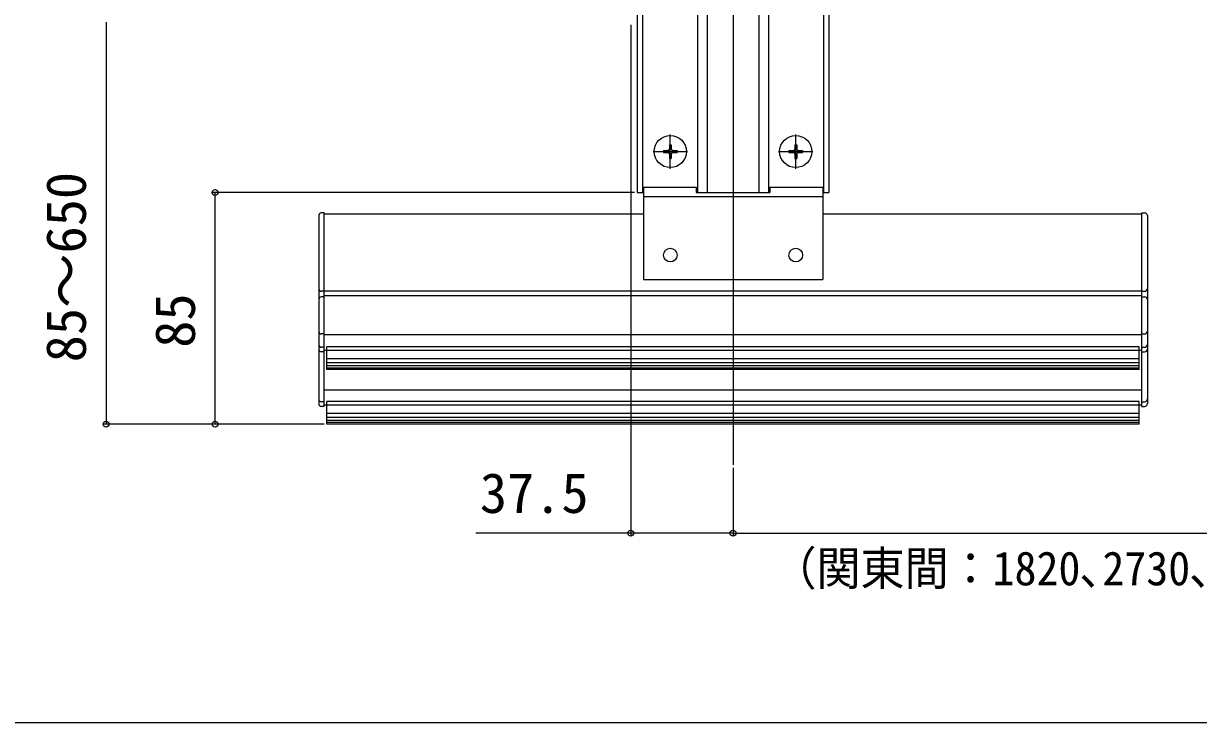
# Model space of a CAD drawing. Units: millimetres, scale not verified. Extents: x -875 to 875, y -1304 to 1296.
# Drawn here: x -548.8 to -117.7, y -1303.9 to -1047.4 of the extents above; entities that cross this region are included whole.
import ezdxf
from ezdxf.enums import TextEntityAlignment as Align

# ---------------------------------------------------------------- set-up
doc = ezdxf.new("R2010")
doc.units = ezdxf.units.MM
doc.header["$LTSCALE"] = 8
for name, color, linetype in [('0-4_YKK_12', 2, 'Continuous'), ('0-5_YKK_13', 4, 'Continuous'), ('0-6_YKK_D', 6, 'Continuous'), ('0-7_YKK_ZWAK', 7, 'Continuous')]:
    doc.layers.add(name, color=color, linetype=linetype)
doc.styles.add('ＭＳ ゴシック', font='')
doc.styles.get('ＭＳ ゴシック').set_extended_font_data('MS Gothic')

msp = doc.modelspace()

# ---------------------------------------------------------------- linework, layer by layer
at = {"layer": '0-4_YKK_12'}
for p, q in [((-288.5, -225.9), (-288.5, -1209.4)), ((-323.7, -1109.4), (-321.4, -1109.4)), ((-255.6, -1109.4), (-253.3, -1109.4)), ((-438.5, -1187.4), (-438.5, -1117.4)), ((-321.4, -1117.4), (-438.5, -1117.4)), ((-138.5, -1117.4), (-255.6, -1117.4)), ((-138.5, -1187.4), (-138.5, -1117.4)), ((-138.5, -1145.676), (-438.5, -1145.676)), ((-138.5, -1147.29), (-438.5, -1147.29)), ((-138.5, -1161.631), (-438.5, -1161.631)), ((-138.5, -1167.4), (-438.5, -1167.4)), ((-138.5, -1182), (-438.5, -1182)), ((-138.5, -1187.4), (-438.5, -1187.4))]:
    msp.add_line(p, q, dxfattribs=at)
for points in [[(-323.7, -822.9), (-323.7, -1046.9), (-323.7, -1109.4)], [(-321.7, -822.9), (-321.7, -1046.9), (-321.7, -1109.4)], [(-301.5, -822.9), (-301.5, -1046.9), (-301.5, -1109.4)], [(-298, -822.9), (-298, -1046.9), (-298, -1109.4)], [(-279, -822.9), (-279, -1046.9), (-279, -1109.4)], [(-275.5, -822.9), (-275.5, -1046.9), (-275.5, -1109.4)], [(-255.3, -822.9), (-255.3, -1046.9), (-255.3, -1109.4)], [(-253.3, -822.9), (-253.3, -1046.9), (-253.3, -1109.4)]]:
    msp.add_lwpolyline(points, dxfattribs=at)
at = {"layer": '0-5_YKK_13'}
for p, q in [((-311.5, -1100.7), (-311.5, -1088.1)), ((-311.5, -1099.4), (-311.5, -1089.4)), ((-288.5, -1087.898), (-288.5, -1145.864)), ((-265.5, -1100.7), (-265.5, -1088.1)), ((-265.5, -1099.4), (-265.5, -1089.4)), ((-317.8, -1094.4), (-305.2, -1094.4)), ((-316.5, -1094.4), (-306.5, -1094.4)), ((-314, -1094.05), (-314, -1094.75)), ((-314, -1094.05), (-312.35, -1094.05)), ((-314, -1094.75), (-312.35, -1094.75)), ((-311.85, -1091.9), (-311.15, -1091.9)), ((-311.85, -1091.9), (-311.85, -1093.55)), ((-311.15, -1091.9), (-311.15, -1093.55)), ((-310.65, -1094.05), (-309, -1094.05)), ((-310.65, -1094.75), (-309, -1094.75)), ((-309, -1094.05), (-309, -1094.75)), ((-271.8, -1094.4), (-259.2, -1094.4)), ((-270.5, -1094.4), (-260.5, -1094.4)), ((-268, -1094.05), (-268, -1094.75)), ((-268, -1094.05), (-266.35, -1094.05)), ((-268, -1094.75), (-266.35, -1094.75)), ((-265.85, -1091.9), (-265.15, -1091.9)), ((-265.85, -1091.9), (-265.85, -1093.55)), ((-265.15, -1091.9), (-265.15, -1093.55)), ((-264.65, -1094.05), (-263, -1094.05)), ((-264.65, -1094.75), (-263, -1094.75)), ((-263, -1094.05), (-263, -1094.75)), ((-311.85, -1095.25), (-311.85, -1096.9)), ((-311.85, -1096.9), (-311.15, -1096.9)), ((-311.15, -1095.25), (-311.15, -1096.9)), ((-265.85, -1095.25), (-265.85, -1096.9)), ((-265.85, -1096.9), (-265.15, -1096.9)), ((-265.15, -1095.25), (-265.15, -1096.9)), ((-321.4, -1107.4), (-321.4, -1141.4)), ((-321.4, -1107.4), (-302, -1107.4)), ((-302, -1107.4), (-302, -1109.4)), ((-275, -1107.4), (-275, -1109.4)), ((-275, -1107.4), (-255.6, -1107.4)), ((-255.6, -1107.4), (-255.6, -1141.4)), ((-321.4, -1110.9), (-255.6, -1110.9)), ((-302, -1109.4), (-275, -1109.4)), ((-440.5, -1117.9), (-440.5, -1186.9)), ((-438.5, -1116.9), (-439.5, -1116.9)), ((-438.5, -1187.9), (-438.5, -1116.9)), ((-138.5, -1187.9), (-138.5, -1116.9)), ((-138.5, -1116.9), (-137.5, -1116.9)), ((-136.5, -1117.9), (-136.5, -1186.9)), ((-321.4, -1141.4), (-255.6, -1141.4)), ((-438.5, -1145.676), (-439.5, -1145.676)), ((-138.5, -1145.676), (-137.5, -1145.676)), ((-438.5, -1147.698), (-439.5, -1147.698)), ((-138.5, -1147.698), (-137.5, -1147.698)), ((-438.5, -1161.337), (-439.5, -1161.337)), ((-138.5, -1161.337), (-137.5, -1161.337)), ((-438.5, -1166.198), (-439.5, -1166.198)), ((-438.5, -1167.9), (-439.5, -1167.9)), ((-437.5, -1174.368), (-437.5, -1166.022)), ((-139.5, -1166.022), (-437.5, -1166.022)), ((-139.5, -1174.368), (-139.5, -1166.022)), ((-138.5, -1166.198), (-137.5, -1166.198)), ((-138.5, -1167.9), (-137.5, -1167.9)), ((-139.5, -1170.419), (-437.5, -1170.419)), ((-139.5, -1171.901), (-437.5, -1171.901)), ((-139.5, -1173.023), (-437.5, -1173.023)), ((-139.5, -1173.823), (-437.5, -1173.823)), ((-139.5, -1174.368), (-437.5, -1174.368)), ((-438.5, -1186.18), (-439.5, -1186.18)), ((-438.5, -1187.9), (-439.5, -1187.9)), ((-437.5, -1194.4), (-437.5, -1186.054)), ((-139.5, -1186.054), (-437.5, -1186.054)), ((-139.5, -1194.4), (-139.5, -1186.054)), ((-138.5, -1186.18), (-137.5, -1186.18)), ((-138.5, -1187.9), (-137.5, -1187.9)), ((-139.5, -1190.451), (-437.5, -1190.451)), ((-139.5, -1191.933), (-437.5, -1191.933)), ((-139.5, -1193.055), (-437.5, -1193.055)), ((-139.5, -1193.854), (-437.5, -1193.854)), ((-139.5, -1194.4), (-437.5, -1194.4))]:
    msp.add_line(p, q, dxfattribs=at)
for centre, radius in [((-311.5, -1094.4), 5.9), ((-265.5, -1094.4), 5.9), ((-311.5, -1132.4), 2.5), ((-265.5, -1132.4), 2.5)]:
    msp.add_circle(centre, radius, dxfattribs=at)
for centre, radius, start, end in [((-312.35, -1093.55), 0.5, 270, 0), ((-312.35, -1095.25), 0.5, 0, 90), ((-310.65, -1093.55), 0.5, 180, 270), ((-310.65, -1095.25), 0.5, 90, 180), ((-266.35, -1093.55), 0.5, 270, 0), ((-266.35, -1095.25), 0.5, 0, 90), ((-264.65, -1093.55), 0.5, 180, 270), ((-264.65, -1095.25), 0.5, 90, 180), ((-439.5, -1117.9), 1, 90, 180), ((-137.5, -1117.9), 1, 0, 90), ((-439.5, -1144.676), 1, 180, 270), ((-137.5, -1144.676), 1, 270, 0), ((-439.5, -1148.698), 1, 90, 180), ((-137.5, -1148.698), 1, 0, 90), ((-439.5, -1160.337), 1, 180, 270), ((-137.5, -1160.337), 1, 270, 0), ((-439.5, -1165.198), 1, 180, 270), ((-439.5, -1166.9), 1, 180, 270), ((-137.5, -1165.198), 1, 270, 0), ((-137.5, -1166.9), 1, 270, 0), ((-439.5, -1185.18), 1, 180, 270), ((-137.5, -1185.18), 1, 270, 0), ((-439.5, -1186.9), 1, 180, 270), ((-137.5, -1186.9), 1, 270, 0)]:
    msp.add_arc(centre, radius, start, end, dxfattribs=at)
at = {"layer": '0-6_YKK_D'}
for p, q in [((-518.5, -1046.9), (-518.5, -1194.4)), ((-326, -1047.9), (-326, -1235.4)), ((-324.7, -1109.4), (-479.5, -1109.4)), ((-478.5, -1194.4), (-478.5, -1109.4)), ((-438.5, -1194.4), (-519.5, -1194.4)), ((-438.5, -1194.4), (-479.5, -1194.4)), ((-288.5, -1210.4), (-288.5, -1235.4)), ((-288.5, -1234.4), (711.5, -1234.4))]:
    msp.add_line(p, q, dxfattribs=at)
msp.add_lwpolyline([(-288.5, -1234.4), (-326, -1234.4), (-382.891, -1234.4)], dxfattribs=at)
for centre in [(-478.5, -1109.4), (-518.5, -1194.4), (-478.5, -1194.4), (-326, -1234.4), (-288.5, -1234.4), (-288.5, -1234.4)]:
    msp.add_circle(centre, 1.075, dxfattribs=at)
at = {"layer": '0-7_YKK_ZWAK'}
msp.add_lwpolyline([(-875, -1303.9), (875, -1303.9), (875, 1246.1)], dxfattribs=at)

# ---------------------------------------------------------------- texts
at = {"layer": '0-6_YKK_D', "style": 'ＭＳ ゴシック'}
for s, p in [('85～650', (-521.5, -1171.729)), ('85', (-481.5, -1166.388))]:
    msp.add_text(s, height=14.66, rotation=90, dxfattribs=at).set_placement(p, align=Align.BOTTOM_LEFT)
msp.add_text('37.5', height=14.66, dxfattribs=at).set_placement((-381.368, -1231.4), align=Align.BOTTOM_LEFT)
at = {"layer": '0-6_YKK_D', "style": 'ＭＳ ゴシック', "width": 0.95}
msp.add_text('（関東間：1820､2730､3640､4550､MM：2000､3000､4000､5000､九州・四国間：1910､2865､3820､4775）', height=12.46, dxfattribs=at).set_placement((-274.009, -1257.297), align=Align.BOTTOM_LEFT)

doc.saveas('drawing.dxf')
